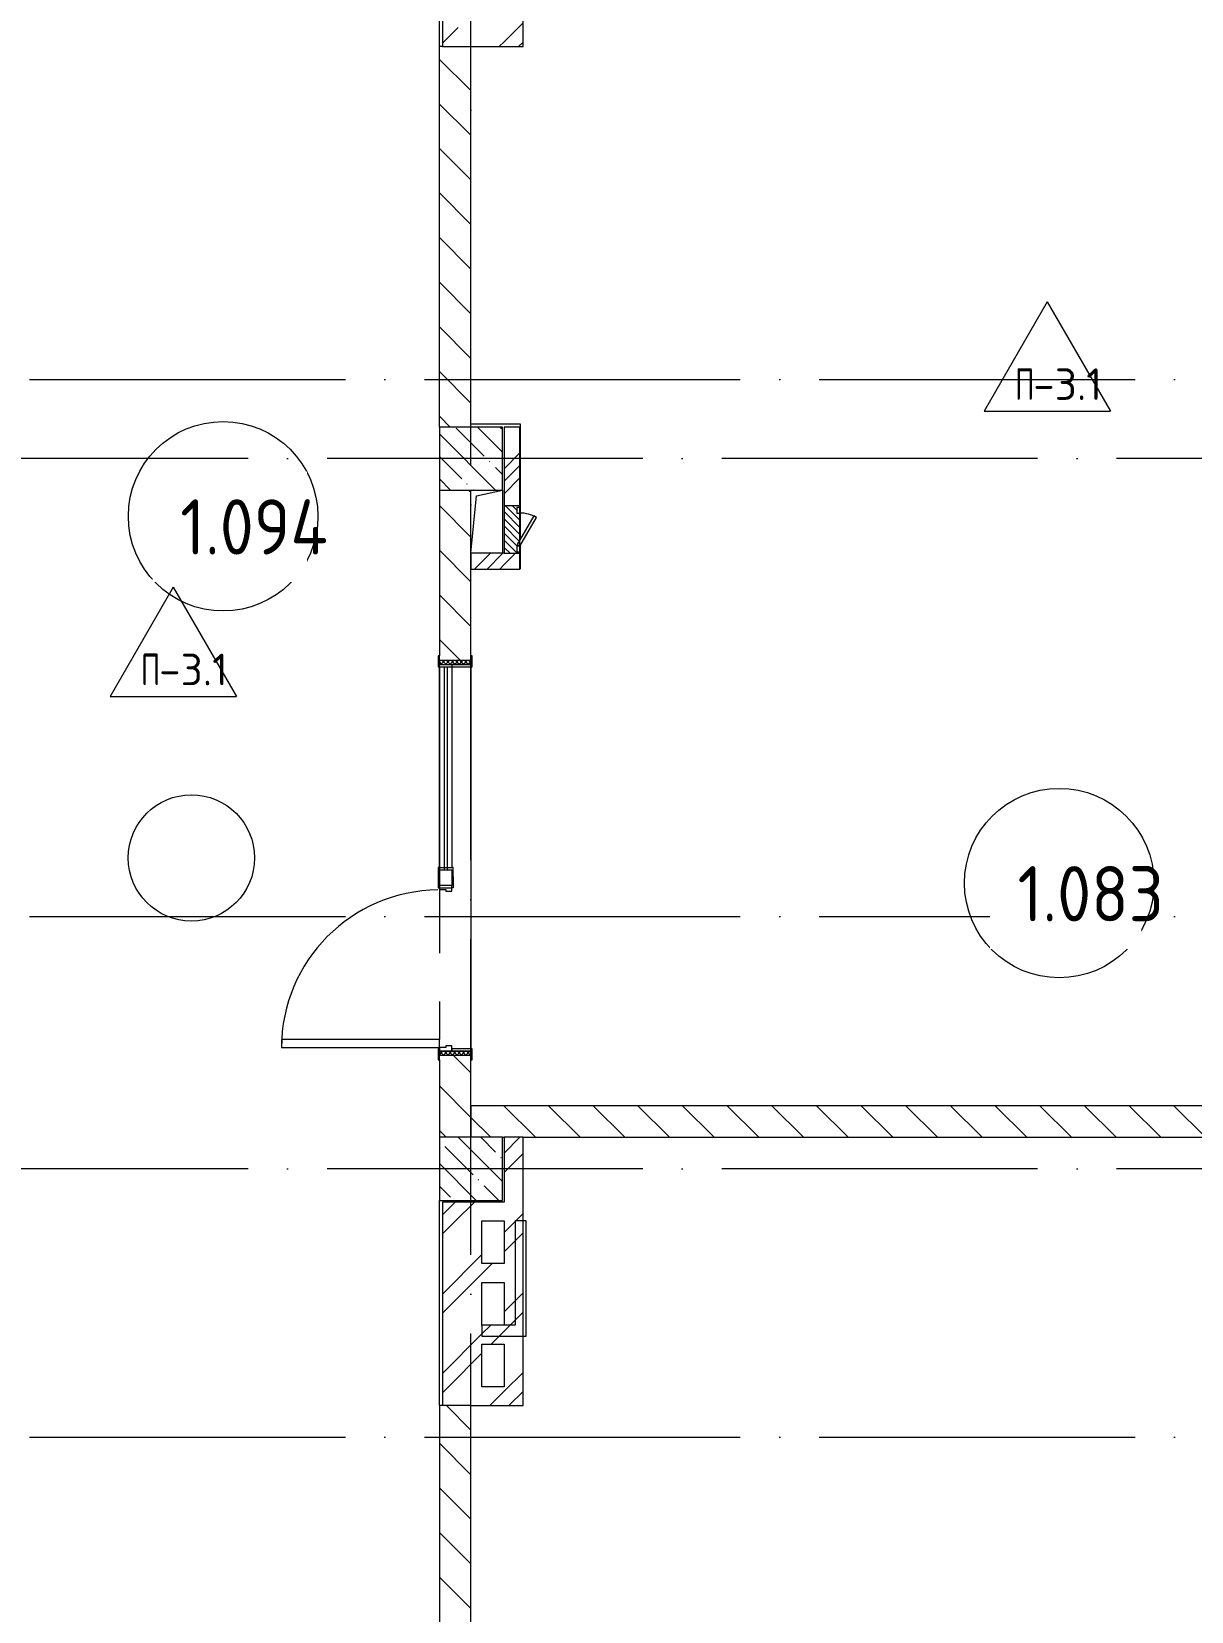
# Model space of a CAD drawing. Header units: millimetres. Extents: x -68946 to 288321, y -402657 to 324925.
# Drawn here: x 154756 to 162100, y 14822 to 24830 of the extents above; entities that cross this region are included whole.
import ezdxf

# ---------------------------------------------------------------- set-up
doc = ezdxf.new("R2010")
doc.units = ezdxf.units.MM
doc.linetypes.add('ADSK_Линия сетки', pattern=[2500, 2000, -250, 0, -250])
for name, color, linetype, lineweight in [('A-AREA-____-IDEN', 250, 'Continuous', 9), ('A-DETL-____-OTLN', 250, 'Continuous', 5), ('A-DETL-GENF-OTLN', 250, 'Continuous', 5), ('A-DOOR-____-IDEN', 31, 'Continuous', 9), ('A-DOOR-____-MCUT', 250, 'Continuous', 5), ('A-DOOR-____-OTLN', 250, 'Continuous', 5), ('A-DOOR-FRAM-MCUT', 31, 'Continuous', 5), ('A-DOOR-FRAM-OTLN', 31, 'Continuous', 5), ('A-DOOR-GLAZ-MCUT', 31, 'Continuous', 5), ('A-FLOR-____-IDEN', 11, 'Continuous', 9), ('A-FLOR-____-OTLN', 192, 'Continuous', 9), ('A-GENM-____-MCUT', 250, 'Continuous', 25), ('A-GENM-____-OTLN', 250, 'Continuous', 9), ('A-GLAZ-____-OTLN', 250, 'Continuous', 5), ('A-WALL-____-MCUT', 250, 'Continuous', 13), ('A-WALL-____-PATT', 250, 'Continuous', 13), ('I-WALL-____-OTLN', 250, 'Continuous', 9), ('S-COLS-____-MCUT', 250, 'Continuous', 25), ('S-COLS-____-OTLN', 250, 'Continuous', 9), ('S-GRID-____-OTLN', 250, 'Continuous', 9)]:
    doc.layers.add(name, color=color, linetype=linetype, lineweight=lineweight)
doc.styles.add('ISOCPEUR_1', font='isocpeur.ttf', dxfattribs={"width": 0.9, "height": 250})
doc.styles.add('ISOCPEUR_2', font='isocpeur.ttf', dxfattribs={"height": 160})
pattern_1 = [(135, (12287.91, -0.0006), (-141.42136, -141.42136), [])]
pattern_2 = [(45, (12287.9, -0.0006), (-224.5064, 224.5064), []), (45, (12367.3, -0.0006), (0, 449.0128), []), (45, (12208.54, -0.0006), (0, 449.0128), [])]
pattern_3 = [(45, (12287.9, -0.0006), (-251.4472, 251.4472), []), (45, (12287.9, 381), (-251.4472, 251.4472), [])]

# ---------------------------------------------------------------- blocks, each defined once
blk = doc.blocks.new('Дверь_СКБ_2Ст_Фрамуга2 - Н_ВВ-3_2500x2600h_Учебные помещения_Фрамуга слева-42054644-АР1_Маркировочный план 1 этажа С2и3')
at = {"layer": 'A-DOOR-____-OTLN'}
h = blk.add_hatch(dxfattribs=at)
h.set_pattern_fill('FP_8', color=256, style=0, pattern_type=2)
h.set_pattern_definition([(135, (1051.41, 164.685), (-14.1421, -14.1421), []), (225, (1051.41, 164.685), (14.1421, -14.1421), [])])
h.paths.add_polyline_path([(1237.5, -86.6), (1237.5, -100), (1262.5, -100), (1262.5, 100), (1237.5, 100)])
at = {"layer": 'A-DOOR-FRAM-OTLN'}
h = blk.add_hatch(dxfattribs=at)
h.set_pattern_fill('FP_9', color=256, style=0, pattern_type=2)
h.set_pattern_definition([(45, (-1071.384, 164.685), (-14.1421, 14.1421), []), (135, (-1071.384, 164.685), (-14.1421, -14.1421), [])])
h.paths.add_polyline_path([(-1237.5, 100), (-1237.5, -100), (-1212.5, -100), (-1212.5, 100), (-1228.7, 100)])
at = {"layer": 'A-DOOR-____-MCUT'}
for p, q in [((-1187.5, 1100), (-1187.5, 100)), ((-1137.5, 1100), (-1187.5, 1100)), ((-1137.5, 100), (-1137.5, 1100)), ((-1187.5, 100), (-1137.5, 100))]:
    blk.add_line(p, q, dxfattribs=at)
at = {"layer": 'A-DOOR-FRAM-MCUT'}
for p, q in [((-1197.5, 108), (-1267.5, 108)), ((-1267.5, 108), (-1267.5, 100)), ((-1197.5, 100), (-1197.5, 108)), ((-177.5, 108), (-177.5, 100)), ((-107.5, 108), (-177.5, 108)), ((-117.5, 108), (-117.5, 100)), ((-47.5, 108), (-117.5, 108)), ((-107.5, 100), (-107.5, 108)), ((-47.5, 100), (-47.5, 108)), ((1292.5, 108), (1222.5, 108)), ((1222.5, 108), (1222.5, 100)), ((1292.5, 100), (1292.5, 108)), ((-1267.5, 100), (-1197.5, 100)), ((-1212.5, 100), (-1237.5, 100)), ((-1237.5, 100), (-1237.5, -100)), ((-1187.5, 100), (-1212.5, 100)), ((-1212.5, 100), (-1212.5, 20)), ((-1212.5, -100), (-1212.5, 100)), ((-1212.5, 20), (-1177.5, 20)), ((-1197.5, 20), (-1212.5, 20)), ((-1212.5, 20), (-1212.5, -100)), ((-1197.5, -100), (-1197.5, 20)), ((-1187.5, 60), (-1187.5, 100)), ((-1177.5, 60), (-1187.5, 60)), ((-1177.5, 20), (-1177.5, 60)), ((-187.5, 60), (-197.5, 60)), ((-197.5, 60), (-197.5, 20)), ((-197.5, 20), (-162.5, 20)), ((-187.5, 100), (-187.5, 60)), ((-162.5, 100), (-187.5, 100)), ((-177.5, 100), (-177.5, 20)), ((-177.5, 12), (-177.5, 20)), ((-107.5, 12), (-177.5, 12)), ((-62.5, 100), (-162.5, 100)), ((-162.5, 20), (-162.5, 100)), ((-162.5, 20), (-162.5, 100)), ((-62.5, 20), (-162.5, 20)), ((-117.5, 20), (-117.5, 12)), ((-117.5, 12), (-47.5, 12)), ((-107.5, 20), (-107.5, 12)), ((-62.5, 100), (-62.5, 20)), ((-47.5, 100), (-47.5, 20)), ((-47.5, 100), (1237.5, 100)), ((-47.5, 12), (-47.5, 20)), ((1237.5, 20), (-47.5, 20)), ((1222.5, 100), (1222.5, 20)), ((1222.5, 100), (1292.5, 100)), ((1237.5, 20), (1222.5, 20)), ((1222.5, 20), (1222.5, -100)), ((1237.5, 100), (1237.5, 20)), ((1262.5, 100), (1237.5, 100)), ((1237.5, 100), (1237.5, -100)), ((1237.5, -100), (1237.5, 20)), ((1262.5, -100), (1262.5, 100)), ((-1197.5, -100), (-1267.5, -100)), ((-1267.5, -100), (-1267.5, -108)), ((-1237.5, -100), (-1212.5, -100)), ((-1212.5, -100), (-1197.5, -100)), ((-1197.5, -108), (-1197.5, -100)), ((1222.5, -100), (1237.5, -100)), ((1292.5, -100), (1222.5, -100)), ((1222.5, -100), (1222.5, -108)), ((1237.5, -100), (1262.5, -100)), ((1292.5, -108), (1292.5, -100)), ((-1267.5, -108), (-1197.5, -108)), ((1222.5, -108), (1292.5, -108))]:
    blk.add_line(p, q, dxfattribs=at)
at = {"layer": 'A-DOOR-GLAZ-MCUT'}
for p, q in [((1222.5, 70), (-62.5, 70)), ((1222.5, 50), (-62.5, 50))]:
    blk.add_line(p, q, dxfattribs=at)
blk = doc.blocks.new('BSC_Колонна _Прямоугольная - 400x400-V63-АР1_Маркировочный план 1 этажа С2и3')
at = {"layer": 'S-COLS-____-OTLN', "lineweight": 5}
h = blk.add_hatch(dxfattribs=at)
h.set_pattern_fill('FP_98', color=256, style=0, pattern_type=2)
h.set_pattern_definition([(135, (-145249.98, -22125), (-142.5612, -142.5612), []), (135, (-145107.42, -22125), (-142.5612, -142.5612), [252.016, -50.403, 3.353, -47.05])])
h.paths.add_polyline_path([(-200, -200), (200, -200), (200, 200), (-200, 200), (-200, -144)])
at = {"layer": 'S-COLS-____-MCUT', "lineweight": 5}
for p, q in [((200, 200), (-200, 200)), ((-200, 200), (-200, -200)), ((200, -200), (200, 200)), ((-200, -200), (200, -200))]:
    blk.add_line(p, q, dxfattribs=at)
blk = doc.blocks.new('BSC_Колонна _Прямоугольная - 400x400-V64-АР1_Маркировочный план 1 этажа С2и3')
at = {"layer": 'S-COLS-____-OTLN', "lineweight": 5}
h = blk.add_hatch(dxfattribs=at)
h.set_pattern_fill('FP_99', color=256, style=0, pattern_type=2)
h.set_pattern_definition([(135, (-145249.98, -17625), (-142.56192, -142.56192), []), (135, (-145107.42, -17625), (-142.56192, -142.56192), [252.016, -50.403, 3.353, -47.05])])
h.paths.add_polyline_path([(93, -200), (200, -200), (200, 200), (-200, 200), (-200, -200), (70, -200)])
at = {"layer": 'S-COLS-____-MCUT', "lineweight": 5}
for p, q in [((200, 200), (-200, 200)), ((-200, 200), (-200, -200)), ((200, -200), (200, 200)), ((-200, -200), (200, -200))]:
    blk.add_line(p, q, dxfattribs=at)
blk = doc.blocks.new('_Wn_-As_OpeningMEP_floor__Rectangular - _Wn_-As_OpeningMEP_floor__Rectangular-34705337-АР1_Маркировочный план 1 этажа С2и3')
at = {"layer": 'A-DETL-GENF-OTLN', "lineweight": 5}
for p, q in [((-100, -150), (-65, 215)), ((-65, 215), (100, 250))]:
    blk.add_line(p, q, dxfattribs=at)
blk = doc.blocks.new('АР_Люк - ЛРС_ВК_300х400_внутренний_RAL 9003-42726780-АР1_Маркировочный план 1 этажа С2и3')
at = {"layer": 'A-DOOR-____-OTLN'}
h = blk.add_hatch(dxfattribs=at)
h.set_pattern_fill('FP_148', color=256, style=0, pattern_type=2)
h.set_pattern_definition([(45, (125, 0), (-22.6274, 22.6274), [])])
h.paths.add_polyline_path([(93, -50), (275, -50), (275, 50), (265, 50), (265, 30), (230, 30), (230, 50), (220, 33), (190, 50), (20, 50), (20, 30), (-15, 30), (-15, 50), (-25, 50), (-25, -50), (38, -50)])
at = {"layer": 'A-DETL-GENF-OTLN', "lineweight": 5}
for p, q in [((275, 50), (-25, 50)), ((-25, 50), (-25, -50)), ((275, -50), (275, 50)), ((-25, -50), (275, -50))]:
    blk.add_line(p, q, dxfattribs=at)
at = {"layer": 'A-DOOR-____-MCUT', "lineweight": 5}
for p, q in [((48, 155), (38, 138)), ((38, 138), (220, 33)), ((230, 50), (48, 155)), ((20, 50), (-15, 50)), ((-15, 50), (-15, 30)), ((-15, 30), (20, 30)), ((20, 30), (20, 50)), ((220, 33), (230, 50)), ((265, 50), (230, 50)), ((230, 50), (230, 30)), ((230, 30), (265, 30)), ((265, 30), (265, 50))]:
    blk.add_line(p, q, dxfattribs=at)
blk.add_arc((230, 50), 210, 150, 180, dxfattribs=at)
at = {"layer": 'A-DOOR-____-OTLN'}
blk.add_line((230, 50), (48, 155), dxfattribs=at)
blk = doc.blocks.new('ASML_АР_Отделка Люка - ВО Отделка люков_Грунтовка 0_Шпатлевка 0_Окраска 0_0-42467640-АР1_Маркировочный план 1 этажа С2и3')
at = {"layer": 'A-GENM-____-MCUT', "lineweight": 5}
for p, q in [((-140, 3), (-150, 3)), ((-150, 3), (-150, 0)), ((65, 3), (-105, 3)), ((150, 3), (140, 3)), ((150, 0), (150, 3)), ((-150, 0), (-140, 0)), ((-105, 0), (70, 0)), ((103, 0), (105, 0)), ((140, 0), (150, 0))]:
    blk.add_line(p, q, dxfattribs=at)
blk = doc.blocks.new('AAR_СКБ_Марка_Помещения_мал - Номер-28977439-АР1_Маркировочный план 1 этажа С2и3')
at = {"layer": 'A-AREA-____-IDEN'}
blk.add_circle((-0.028, 0), 3, dxfattribs=at)
blk = doc.blocks.new('AAR_СКБ_Марка_Перекрытия - Марка пола-17325028-АР1_Маркировочный план 1 этажа С2и3')
at = {"layer": 'A-FLOR-____-IDEN'}
for p, q in [((0, 6.93), (-4, 0)), ((0, 6.93), (4, 0)), ((-4, 0), (4, 0))]:
    blk.add_line(p, q, dxfattribs=at)
blk = doc.blocks.new('ADSK_Марка_Дверь - Типоразмер_ADSK_Марка-30565456-АР1_Маркировочный план 1 этажа С2и3')
at = {"layer": 'A-DOOR-____-IDEN'}
blk.add_circle((0, 0), 4, dxfattribs=at)

msp = doc.modelspace()

# ---------------------------------------------------------------- hatches: boundary and pattern name
at = {"layer": 'A-WALL-____-PATT', "lineweight": 15, "true_color": 0x000000}
h = msp.add_hatch(dxfattribs=at)
h.set_pattern_fill('FP_4', color=18, style=0, pattern_type=2)
h.set_pattern_definition(pattern_3)
h.paths.add_polyline_path([(157867.8919, 24735), (157867.8919, 26125), (157864.8919, 26125), (157863.8919, 26135), (157847.8919, 26135), (157847.8919, 26170), (157864.8919, 26170), (157864.8919, 26171.7321), (157850.5714, 26180), (157864.8919, 26204.8038), (157864.8919, 26380), (157847.8919, 26380), (157847.8919, 26415), (157864.8919, 26415), (157864.8919, 26425), (157867.8919, 26425), (157867.8919, 26825.004), (157747.8931, 26825), (157747.8919, 26425), (157817.9138, 26425), (157817.9138, 26125), (157747.8919, 26125), (157747.8919, 24735), (157848.8919, 24735)])
h = msp.add_hatch(dxfattribs=at)
h.set_pattern_fill('FP_4', color=18, style=0, pattern_type=2)
h.set_pattern_definition(pattern_3)
h.paths.add_polyline_path([(157747.8919, 24735), (157747.8919, 24855), (157357.8919, 24855), (157357.8919, 24735), (157737.8919, 24735)])
h = msp.add_hatch(dxfattribs=at)
h.set_pattern_fill('FP_2', color=18, style=0, pattern_type=2)
h.set_pattern_definition(pattern_1)
h.paths.add_polyline_path([(157537.7267, 22325), (157537.7267, 24735), (157337.7267, 24735), (157337.8919, 22325)])
h = msp.add_hatch(dxfattribs=at)
h.set_pattern_fill('FP_5', color=18, style=0, pattern_type=2)
h.set_pattern_definition(pattern_2)
h.paths.add_polyline_path([(157747.8919, 21425), (157847.8919, 21425), (157847.8919, 21525), (157747.8919, 21525), (157747.8919, 21496.2022)])
h.paths.add_polyline_path([(157747.8919, 21825), (157847.8919, 21825), (157847.8919, 22325), (157747.8919, 22325), (157747.8919, 21925)])
h = msp.add_hatch(dxfattribs=at)
h.set_pattern_fill('FP_2', color=18, style=0, pattern_type=2)
h.set_pattern_definition(pattern_1)
h.paths.add_polyline_path([(157337.8919, 17825), (157537.8904, 17825.004), (157537.8919, 18345), (157337.8919, 18345), (157337.8919, 17825.004)])
h.paths.add_polyline_path([(157337.8919, 20845), (157537.8919, 20845), (157537.8919, 21925), (157337.8919, 21925), (157337.8919, 20875)])
h = msp.add_hatch(dxfattribs=at)
h.set_pattern_fill('FP_5', color=18, style=0, pattern_type=2)
h.set_pattern_definition(pattern_2)
h.paths.add_polyline_path([(157737.9138, 21425), (157747.8919, 21425), (157747.8919, 21525), (157537.9138, 21525), (157537.9138, 21425), (157737.8919, 21425)])
h = msp.add_hatch(dxfattribs=at)
h.set_pattern_fill('FP_2', color=18, style=0, pattern_type=2)
h.set_pattern_definition(pattern_1)
h.paths.add_polyline_path([(157537.9138, 17825.004), (165037.8919, 17825.004), (165036.8473, 18025.004), (157537.9138, 18025.004)])
h = msp.add_hatch(dxfattribs=at)
h.set_pattern_fill('FP_4', color=18, style=0, pattern_type=2)
h.set_pattern_definition(pattern_3)
h.paths.add_polyline_path([(157867.8919, 16125), (157867.8919, 17825.004), (157747.8919, 17825.004), (157747.8919, 16125), (157848.8919, 16125)])
h = msp.add_hatch(dxfattribs=at)
h.set_pattern_fill('FP_4', color=18, style=0, pattern_type=2)
h.set_pattern_definition(pattern_3)
h.paths.add_polyline_path([(157737.8919, 17295), (157747.8919, 17295), (157747.8919, 17415), (157357.8919, 17415), (157357.8919, 17295), (157627.7323, 17295)])
h = msp.add_hatch(dxfattribs=at)
h.set_pattern_fill('FP_4', color=18, style=0, pattern_type=2)
h.set_pattern_definition(pattern_3)
h.paths.add_polyline_path([(157357.8919, 16245), (157607.8919, 16245), (157607.8919, 17295), (157357.8919, 17295)])
h = msp.add_hatch(dxfattribs=at)
h.set_pattern_fill('FP_4', color=18, style=0, pattern_type=2)
h.set_pattern_definition(pattern_3)
h.paths.add_polyline_path([(157747.8919, 16905), (157747.8919, 17025), (157607.8919, 17025), (157607.8919, 16905), (157737.8919, 16905)])
h = msp.add_hatch(dxfattribs=at)
h.set_pattern_fill('FP_4', color=18, style=0, pattern_type=2)
h.set_pattern_definition(pattern_3)
h.paths.add_polyline_path([(157607.8919, 16515), (157747.8919, 16515), (157747.8919, 16635), (157607.8919, 16635), (157607.8919, 16533.1551)])
h = msp.add_hatch(dxfattribs=at)
h.set_pattern_fill('FP_4', color=18, style=0, pattern_type=2)
h.set_pattern_definition(pattern_3)
h.paths.add_polyline_path([(157537.8919, 16125), (157747.8919, 16125), (157747.8919, 16245), (157357.8919, 16245), (157357.8919, 16125)])
h = msp.add_hatch(dxfattribs=at)
h.set_pattern_fill('FP_2', color=18, style=0, pattern_type=2)
h.set_pattern_definition(pattern_1)
h.paths.add_polyline_path([(157537.8919, 5625), (157537.8919, 8425), (157337.8919, 8425), (157337.8919, 5625)])
h.paths.add_polyline_path([(157537.8919, 8825), (157537.8919, 9324.9997), (157337.8919, 9325), (157337.8919, 8825)])
h.paths.add_polyline_path([(157337.8919, 11825), (157537.8919, 11825), (157537.8919, 12925), (157337.8919, 12925), (157337.8919, 11855)])
h.paths.add_polyline_path([(157351.2002, 13325), (157537.8919, 13325), (157537.8919, 16125), (157337.8919, 16125), (157337.8919, 13325)])

# ---------------------------------------------------------------- linework, layer by layer
at = {"layer": 'A-DETL-____-OTLN', "color": 18, "true_color": 0x000000}
for p, q in [((157817.9138, 17295), (157817.9138, 16635)), ((157887.9138, 17295), (157817.9138, 17295)), ((157887.9138, 16565), (157887.9138, 17295)), ((157817.9138, 16635), (157607.9138, 16635)), ((157607.9138, 16635), (157607.9138, 16565)), ((157607.9138, 16565), (157887.9138, 16565))]:
    msp.add_line(p, q, dxfattribs=at)
msp.add_arc((157337.8872, 18391.9333), 1000, 90.57296735, 179.82429283, dxfattribs=at)
at = {"layer": 'A-FLOR-____-OTLN', "color": 18, "lineweight": 5, "true_color": 0x000000}
for p, q in [((157337.8919, 24735), (157337.8919, 26025)), ((157537.7267, 22345), (157848.8919, 22345)), ((157848.8919, 22345), (157848.8919, 21611.7321)), ((157737.8919, 21925), (157737.8919, 21525)), ((157848.8919, 21571.7321), (157848.8919, 21425)), ((157337.8919, 20805), (157337.8919, 19420)), ((157337.8919, 19395), (157337.8919, 18992.4514)), ((157337.8919, 18685.9917), (157337.8919, 18445)), ((157337.8919, 16125), (157337.8919, 17425))]:
    msp.add_line(p, q, dxfattribs=at)
at = {"layer": 'A-WALL-____-MCUT', "color": 18, "lineweight": 15, "true_color": 0x000000}
for p, q in [((157867.8919, 24735), (157867.8919, 26125)), ((157357.8919, 26025), (157357.8919, 24735)), ((157337.7267, 24735), (157337.7267, 22325)), ((157357.8919, 24735), (157337.7267, 24735)), ((157357.8919, 24735), (157537.7267, 24735)), ((157537.7267, 24735), (157867.8919, 24735)), ((157537.7267, 22325), (157537.7267, 24735)), ((157747.8919, 22325), (157747.8919, 21525)), ((157847.8919, 22325), (157747.8919, 22325)), ((157847.8919, 21825), (157847.8919, 22325)), ((157337.8919, 21925), (157337.8919, 20875)), ((157537.8919, 20875), (157537.8919, 21925)), ((157747.8919, 21525), (157537.9138, 21525)), ((157537.9138, 21525), (157537.9138, 21425)), ((157847.8919, 21425), (157847.8919, 21525)), ((157537.9138, 21425), (157847.8919, 21425)), ((157337.8919, 18315), (157337.8919, 17825)), ((157537.8919, 17825), (157537.8919, 18315)), ((165037.8919, 18025.004), (157537.9138, 18025.004)), ((157537.9138, 18025.004), (157537.9138, 17825.004)), ((157737.8919, 17825.004), (157747.8919, 17825.004)), ((157747.8919, 17825.004), (157747.8919, 17415)), ((157867.8919, 17825.004), (157747.8919, 17825.004)), ((157867.8919, 17825.004), (165037.8919, 17825.004)), ((157867.8919, 16125), (157867.8919, 17825.004)), ((157357.8919, 17415), (157357.8919, 16125)), ((157747.8919, 17415), (157357.8919, 17415)), ((157607.8919, 17025), (157607.8919, 17295)), ((157607.8919, 17295), (157747.8919, 17295)), ((157747.8919, 17295), (157747.8919, 17025)), ((157747.8919, 17025), (157607.8919, 17025)), ((157607.8919, 16635), (157607.8919, 16905)), ((157607.8919, 16905), (157747.8919, 16905)), ((157747.8919, 16905), (157747.8919, 16635)), ((157747.8919, 16635), (157607.8919, 16635)), ((157607.8919, 16245), (157607.8919, 16515)), ((157607.8919, 16515), (157747.8919, 16515)), ((157747.8919, 16515), (157747.8919, 16245)), ((157747.8919, 16245), (157607.8919, 16245)), ((157357.8919, 16125), (157337.8919, 16125)), ((157337.8919, 16125), (157337.8919, 13325)), ((157537.8919, 16125), (157357.8919, 16125)), ((157537.8919, 16125), (157867.8919, 16125)), ((157537.8919, 13325), (157537.8919, 16125))]:
    msp.add_line(p, q, dxfattribs=at)
at = {"layer": 'I-WALL-____-OTLN', "color": 18, "lineweight": 15, "true_color": 0x000000}
msp.add_line((157537.8919, 20805), (157537.8919, 18385), dxfattribs=at)
at = {"layer": 'S-GRID-____-OTLN', "color": 18, "linetype": 'ADSK_Линия сетки', "true_color": 0x000000}
for p, q in [((157537.9138, -2919.5356), (157537.9138, 61063.6538)), ((77240.3519, 22625), (167356.8279, 22625)), ((168626.8279, 22125), (111607.9138, 22125)), ((77240.3519, 19225), (168626.8279, 19225)), ((168626.8279, 17625), (111607.9138, 17625)), ((77240.3519, 15925), (168626.8279, 15925))]:
    msp.add_line(p, q, dxfattribs=at)

# ---------------------------------------------------------------- block references
at = {"layer": 'A-AREA-____-IDEN', "color": 18, "true_color": 0x000000, "xscale": 200, "yscale": 200, "zscale": 99.99999999999993}
for p in [(155974.0362, 21759.5581), (161268.678, 19435.614)]:
    msp.add_blockref('AAR_СКБ_Марка_Помещения_мал - Номер-28977439-АР1_Маркировочный план 1 этажа С2и3', p, dxfattribs=at)
at = {"layer": 'A-DOOR-____-IDEN', "color": 18, "true_color": 0x000000, "xscale": 99.99999999999993, "yscale": 99.99999999999993, "zscale": 99.99999999999993}
msp.add_blockref('ADSK_Марка_Дверь - Типоразмер_ADSK_Марка-30565456-АР1_Маркировочный план 1 этажа С2и3', (155767.8919, 19595), dxfattribs=at)
at = {"layer": 'A-DOOR-____-OTLN', "color": 18, "true_color": 0x000000}
for name, p, rotation in [('АР_Люк - ЛРС_ВК_300х400_внутренний_RAL 9003-42726780-АР1_Маркировочный план 1 этажа С2и3', (157797.8919, 21800), 270), ('Дверь_СКБ_2Ст_Фрамуга2 - Н_ВВ-3_2500x2600h_Учебные помещения_Фрамуга слева-42054644-АР1_Маркировочный план 1 этажа С2и3', (157437.8919, 19582.5), 89.99999999999991)]:
    msp.add_blockref(name, p, dxfattribs=dict(at, rotation=rotation))
at = {"layer": 'A-FLOR-____-IDEN', "color": 18, "true_color": 0x000000, "xscale": 99.99999999999993, "yscale": 99.99999999999993, "zscale": 99.99999999999993}
for p in [(161187.9029, 22425.004), (155652.7036, 20617.632)]:
    msp.add_blockref('AAR_СКБ_Марка_Перекрытия - Марка пола-17325028-АР1_Маркировочный план 1 этажа С2и3', p, dxfattribs=at)
at = {"layer": 'A-GENM-____-OTLN', "color": 18, "lineweight": 5, "true_color": 0x000000, "rotation": 270}
msp.add_blockref('ASML_АР_Отделка Люка - ВО Отделка люков_Грунтовка 0_Шпатлевка 0_Окраска 0_0-42467640-АР1_Маркировочный план 1 этажа С2и3', (157844.8919, 21675), dxfattribs=at)
at = {"layer": 'A-GLAZ-____-OTLN', "color": 18, "true_color": 0x000000}
msp.add_blockref('_Wn_-As_OpeningMEP_floor__Rectangular - _Wn_-As_OpeningMEP_floor__Rectangular-34705337-АР1_Маркировочный план 1 этажа С2и3', (157637.8919, 21675), dxfattribs=at)
at = {"layer": 'S-COLS-____-OTLN', "color": 18, "lineweight": 5, "true_color": 0x000000}
for name, p in [('BSC_Колонна _Прямоугольная - 400x400-V63-АР1_Маркировочный план 1 этажа С2и3', (157537.8919, 22125)), ('BSC_Колонна _Прямоугольная - 400x400-V64-АР1_Маркировочный план 1 этажа С2и3', (157537.8919, 17625))]:
    msp.add_blockref(name, p, dxfattribs=at)

# ---------------------------------------------------------------- texts
at = {"layer": 'A-FLOR-____-IDEN', "color": 18, "true_color": 0x000000, "char_height": 200, "attachment_point": 1, "style": 'ISOCPEUR_2'}
for s, insert, width in [('\\fISOCPEUR|b0|i0|c204|p34|;\\W.7;П', (160982.668, 22696.3897), 140.295312), ('-3.1', (161098.4232, 22696.3897), 381.60325), ('\\fISOCPEUR|b0|i0|c204|p34|;\\W.7;П', (155447.4687, 20889.0178), 140.295312), ('-3.1', (155563.2239, 20889.0178), 381.60325)]:
    msp.add_mtext(s, dxfattribs=dict(at, insert=insert, width=width))

# ---------------------------------------------------------------- next in the draw order: texts
at = {"layer": 'A-AREA-____-IDEN', "color": 18, "true_color": 0x000000, "char_height": 350, "attachment_point": 1, "style": 'ISOCPEUR_1', "bg_fill": 3, "box_fill_scale": 1.5, "bg_fill_color": 256, "bg_fill_transparency": 0}
for s, insert, width in [('1.094', (155696.5358, 21867.0437), 628.523), ('1.083', (160999.1776, 19543.0995), 609.2825)]:
    msp.add_mtext(s, dxfattribs=dict(at, insert=insert, width=width))

doc.saveas('drawing.dxf')
